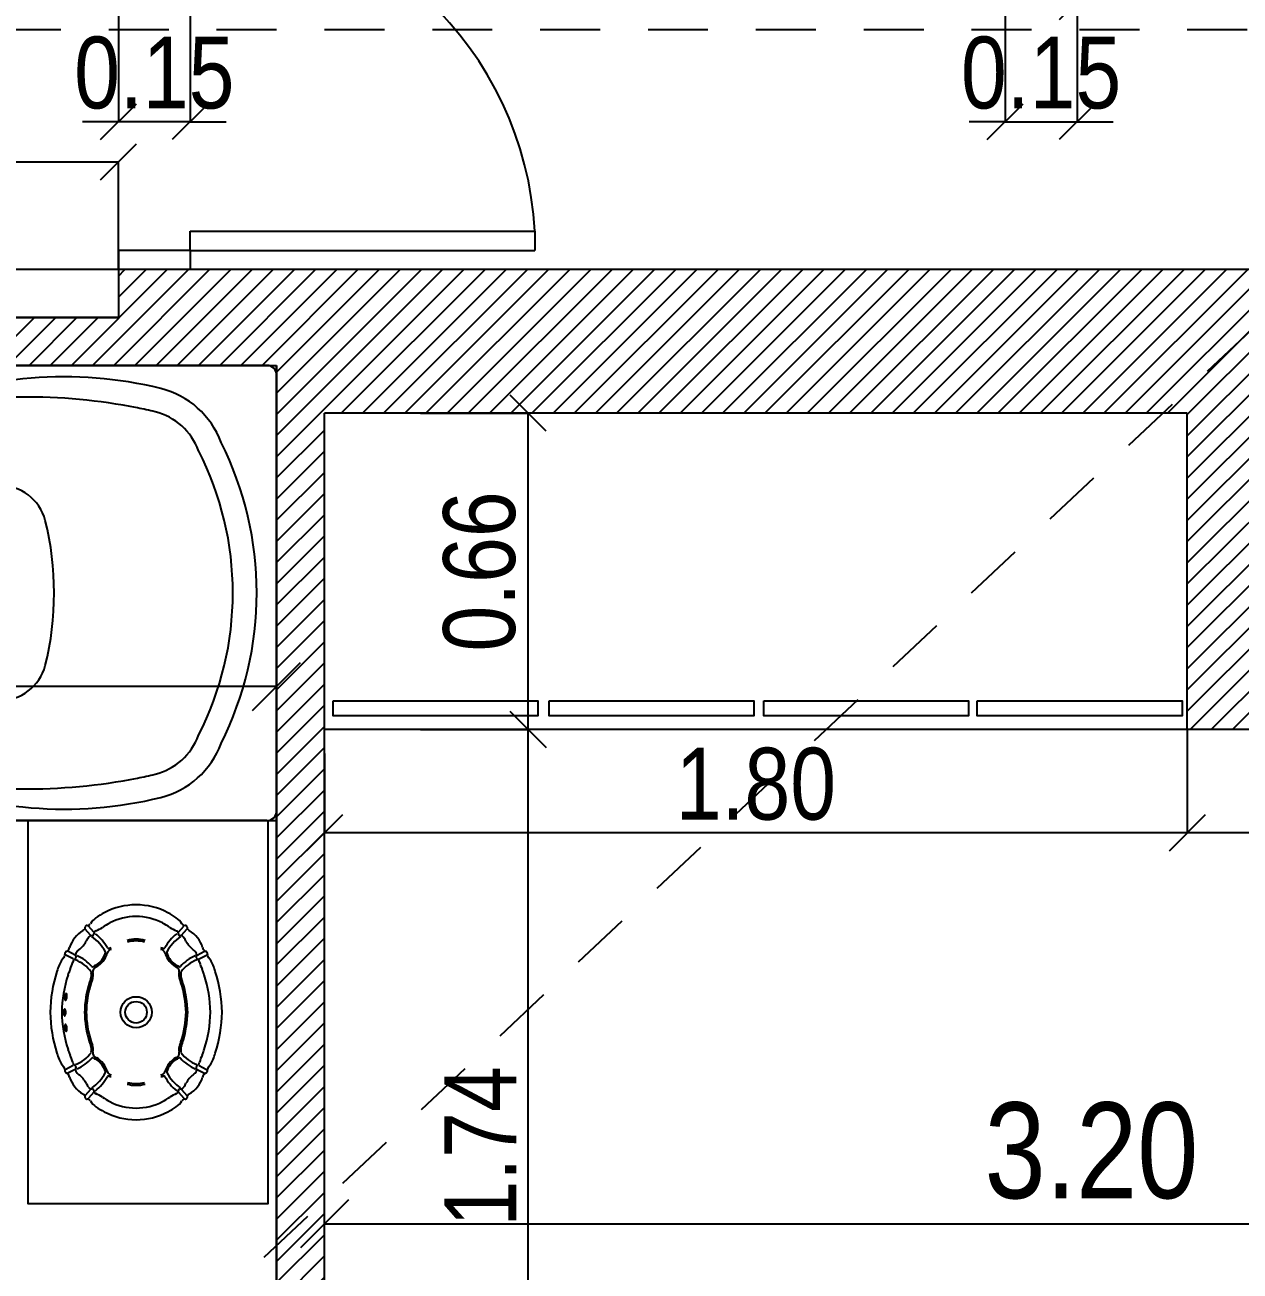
# Model space of a CAD drawing. Extents: x -14.8 to 35.6, y 44.5 to 81.2.
# Drawn here: x -8.211 to -5.676, y 65.921 to 68.522 of the extents above; entities that cross this region are included whole.
import ezdxf

# ---------------------------------------------------------------- set-up
doc = ezdxf.new("R2010")
doc.units = 0
doc.header["$MEASUREMENT"] = 0
doc.header["$PDMODE"] = 3
doc.linetypes.add('DASHED2', pattern=[0.375, 0.25, -0.125])
doc.layers.get('0').update_dxf_attribs({"linetype": 'CONTINUOUS'})
doc.layers.get('DEFPOINTS').update_dxf_attribs({"linetype": 'CONTINUOUS'})
for name, color, linetype in [('ABERTURAS', 71, 'CONTINUOUS'), ('COTAS', 12, 'CONTINUOUS'), ('DEMOLICIÓN', 2, 'CONTINUOUS'), ('LINEAS', 9, 'CONTINUOUS'), ('MUEBLES', 41, 'CONTINUOUS'), ('NUEVO', 1, 'CONTINUOUS'), ('RELLENO', 7, 'CONTINUOUS')]:
    doc.layers.add(name, color=color, linetype=linetype)
doc.styles.add('COTAS PRIMARIAS', font='ARIALN.TTF', dxfattribs={"height": 0.2})
doc.styles.add('COTAS SECUNDARIAS', font='ARIALN.TTF', dxfattribs={"height": 0.15})
doc.dimstyles.new('COTA SECUNDARIAS', dxfattribs={"dimscale": 5, "dimtxt": 1, "dimasz": 0.015, "dimexe": 0, "dimexo": 0, "dimgap": 0.005, "dimtad": 1, "dimzin": 1, "dimdsep": 46, "dimtxsty": 'COTAS SECUNDARIAS', "dimblk": 'OBLIQUE', "dimcen": 0, "dimclrd": 11, "dimclre": 11, "dimclrt": 11, "dimaunit": 1, "dimadec": 1, "dimazin": 0, "dimtfac": 0.4, "dimtix": 1, "dimtmove": 1, "dimatfit": 3, "dimfxl": 1, "dimtolj": 1, "dimtzin": 0, "dimlwd": -1, "dimarcsym": 0})
doc.dimstyles.new('COTAS PRINCIPALES', dxfattribs={"dimscale": 5, "dimtxt": 2.5, "dimasz": 0.02, "dimexe": 0, "dimexo": 0, "dimgap": 0.01, "dimtad": 1, "dimzin": 1, "dimdsep": 46, "dimtxsty": 'COTAS PRIMARIAS', "dimblk": 'OBLIQUE', "dimcen": 0, "dimclrd": 11, "dimclre": 11, "dimclrt": 11, "dimaunit": 1, "dimadec": 1, "dimazin": 0, "dimtfac": 0.4, "dimtix": 1, "dimtmove": 1, "dimatfit": 3, "dimfxl": 1, "dimtolj": 1, "dimtzin": 0, "dimlwd": -1, "dimarcsym": 0})

# ---------------------------------------------------------------- blocks, each defined once
blk = doc.blocks.new('A$C194A0150')
at = {"layer": 'MUEBLES'}
for p, q in [((0.02, 0.95), (1.7, 0.95)), ((0, 0.02), (0, 0.93)), ((1.78, 0), (0.02, 0))]:
    blk.add_line(p, q, dxfattribs=at)
at = {"layer": 'MUEBLES', "color": 11}
for p, q in [((0.9, 0.7), (0.5788, 0.7)), ((0.9, 0.7), (1.2212, 0.7)), ((0.9, 0.25), (0.5788, 0.25)), ((0.9, 0.25), (1.2212, 0.25))]:
    blk.add_line(p, q, dxfattribs=at)
at = {"layer": 'MUEBLES'}
for points in [[(1.78, 0.95), (0.02, 0.95)], [(1.8, 0.93), (1.8, 0.02)]]:
    blk.add_lwpolyline(points, dxfattribs=at)
at = {"layer": 'MUEBLES', "color": 11}
for radius in [0.03, 0.021]:
    blk.add_circle((0.9, 0.225), radius, dxfattribs=at)
at = {"layer": 'MUEBLES'}
for centre, start, end in [((0.02, 0.93), 90, 180), ((1.78, 0.93), 0, 90), ((0.02, 0.02), 180, 270), ((1.78, 0.02), 270, 0)]:
    blk.add_arc(centre, 0.02, start, end, dxfattribs=at)
at = {"layer": 'MUEBLES', "color": 11}
for centre, radius, start, end in [((0.4424, 0.0884), 0.8377, 66.5581, 103.8846), ((1.3576, 0.0884), 0.8377, 76.1154, 113.4419), ((0.2845, 0.7268), 0.18, 103.8846, 159.6784), ((1.5155, 0.7268), 0.18, 20.3216, 76.1154), ((0.4424, 0.0884), 0.7877, 101.1529, 103.8846), ((0.5225, -0.3158), 1.1998, 77.8203, 101.1736), ((1.2775, -0.3158), 1.1998, 78.8264, 102.1797), ((1.3576, 0.0884), 0.7877, 76.1154, 78.8471), ((0.2845, 0.7268), 0.13, 103.8846, 159.6784), ((0.7875, 0.8844), 0.03, 246.5581, 264.9108), ((0.9, 1.5429), 0.6979, 260.5053, 279.4947), ((1.0125, 0.8844), 0.03, 275.0892, 293.4419), ((1.5155, 0.7268), 0.13, 20.3216, 76.1154), ((0.7434, 0.475), 0.702, 153.3976, 206.6024), ((1.0566, 0.475), 0.702, 333.3976, 26.6024), ((0.7444, 0.475), 0.6532, 152.9546, 207.0454), ((1.0556, 0.475), 0.6532, 332.9546, 27.0454), ((0.5788, 0.6), 0.1, 90, 164.6143), ((1.2212, 0.6), 0.1, 15.3857, 90), ((1.0965, 0.475), 0.6325, 166.139, 193.861), ((0.7035, 0.475), 0.6325, 346.139, 13.861), ((0.5788, 0.35), 0.1, 195.3857, 270), ((1.2212, 0.35), 0.1, 270, 344.6143), ((0.2845, 0.2232), 0.18, 200.3216, 256.1154), ((0.2845, 0.2232), 0.13, 200.3216, 256.1154), ((1.5155, 0.2232), 0.13, 283.8846, 339.6784), ((1.5155, 0.2232), 0.18, 283.8846, 339.6784), ((0.9, -0.5929), 0.6979, 80.5053, 99.4947), ((0.4424, 0.8616), 0.8377, 256.1154, 293.4419), ((0.4424, 0.8616), 0.7877, 256.1154, 258.8471), ((0.5225, 1.2658), 1.1998, 258.8264, 282.1797), ((0.7875, 0.0656), 0.03, 95.0892, 113.4419), ((1.0125, 0.0656), 0.03, 66.5581, 84.9108), ((1.3576, 0.8616), 0.8377, 246.5581, 283.8846), ((1.2775, 1.2658), 1.1998, 257.8203, 281.1736), ((1.3576, 0.8616), 0.7877, 281.1529, 283.8846)]:
    blk.add_arc(centre, radius, start, end, dxfattribs=at)
blk = doc.blocks.new('_Oblique')
at = {"color": 0, "linetype": 'ByBlock', "lineweight": -2}
blk.add_line((-0.5, -0.5), (0.5, 0.5), dxfattribs=at)
blk = doc.blocks.new('*D130')
at = {"layer": 'COTAS', "color": 11, "lineweight": -2, "transparency": 16777216}
for p, q in [((-8.0165, 68.8111), (-8.0165, 68.3197)), ((-7.8665, 68.8111), (-7.8665, 68.3197))]:
    blk.add_line(p, q, dxfattribs=at)
at = {"layer": 'COTAS', "color": 11, "transparency": 16777216}
for p, q in [((-8.0165, 68.3197), (-8.0915, 68.3197)), ((-7.8665, 68.3197), (-8.0165, 68.3197)), ((-7.8665, 68.3197), (-7.7915, 68.3197))]:
    blk.add_line(p, q, dxfattribs=at)
at = {"layer": 'DEFPOINTS', "color": 0, "transparency": 16777216}
for p in [(-8.0165, 68.8111), (-7.8665, 68.8111), (-8.0165, 68.3197)]:
    blk.add_point(p, dxfattribs=at)
at = {"layer": 'COTAS', "color": 11, "transparency": 16777216, "xscale": 0.075, "yscale": 0.075, "zscale": 0.075}
blk.add_blockref('_Oblique', (-8.0165, 68.3197), dxfattribs=at)
at = {"layer": 'COTAS', "color": 11, "transparency": 16777216, "xscale": 0.075, "yscale": 0.075, "zscale": 0.075, "rotation": 180}
blk.add_blockref('_Oblique', (-7.8665, 68.3197), dxfattribs=at)
at = {"layer": 'COTAS', "color": 11, "transparency": 16777216, "insert": (-7.9415, 68.4212), "char_height": 0.15, "attachment_point": 5, "style": 'COTAS SECUNDARIAS'}
blk.add_mtext('\\A1;0.15', dxfattribs=at)
blk = doc.blocks.new('*D134')
at = {"layer": 'COTAS', "color": 11, "lineweight": -2, "transparency": 16777216}
for p, q in [((-6.1665, 68.8111), (-6.1665, 68.3197)), ((-6.0165, 68.8111), (-6.0165, 68.3197))]:
    blk.add_line(p, q, dxfattribs=at)
at = {"layer": 'COTAS', "color": 11, "transparency": 16777216}
for p, q in [((-6.1665, 68.3197), (-6.2415, 68.3197)), ((-6.1665, 68.3197), (-6.0165, 68.3197)), ((-6.0165, 68.3197), (-5.9415, 68.3197))]:
    blk.add_line(p, q, dxfattribs=at)
at = {"layer": 'DEFPOINTS', "color": 0, "transparency": 16777216}
for p in [(-6.1665, 68.8111), (-6.0165, 68.8111), (-6.0165, 68.3197)]:
    blk.add_point(p, dxfattribs=at)
at = {"layer": 'COTAS', "color": 11, "transparency": 16777216, "xscale": 0.075, "yscale": 0.075, "zscale": 0.075}
blk.add_blockref('_Oblique', (-6.1665, 68.3197), dxfattribs=at)
at = {"layer": 'COTAS', "color": 11, "transparency": 16777216, "xscale": 0.075, "yscale": 0.075, "zscale": 0.075, "rotation": 180}
blk.add_blockref('_Oblique', (-6.0165, 68.3197), dxfattribs=at)
at = {"layer": 'COTAS', "color": 11, "transparency": 16777216, "insert": (-6.0915, 68.4212), "char_height": 0.15, "attachment_point": 5, "style": 'COTAS SECUNDARIAS'}
blk.add_mtext('\\A1;0.15', dxfattribs=at)
blk = doc.blocks.new('*D135')
at = {"layer": 'COTAS', "color": 11, "lineweight": -2, "transparency": 16777216}
for p, q in [((-6.0165, 68.8111), (-6.0165, 68.5697)), ((-5.4865, 68.0111), (-5.4865, 68.5697))]:
    blk.add_line(p, q, dxfattribs=at)
at = {"layer": 'COTAS', "color": 11, "transparency": 16777216}
blk.add_line((-6.0165, 68.5697), (-5.4865, 68.5697), dxfattribs=at)
at = {"layer": 'DEFPOINTS', "color": 0, "transparency": 16777216}
for p in [(-6.0165, 68.8111), (-5.4865, 68.5697), (-5.4865, 68.0111)]:
    blk.add_point(p, dxfattribs=at)
at = {"layer": 'COTAS', "color": 11, "transparency": 16777216, "xscale": 0.075, "yscale": 0.075, "zscale": 0.075, "rotation": 180}
blk.add_blockref('_Oblique', (-6.0165, 68.5697), dxfattribs=at)
at = {"layer": 'COTAS', "color": 11, "transparency": 16777216, "xscale": 0.075, "yscale": 0.075, "zscale": 0.075}
blk.add_blockref('_Oblique', (-5.4865, 68.5697), dxfattribs=at)
at = {"layer": 'COTAS', "color": 11, "transparency": 16777216, "insert": (-5.7515, 68.6712), "char_height": 0.15, "attachment_point": 5, "style": 'COTAS SECUNDARIAS'}
blk.add_mtext('\\A1;0.53', dxfattribs=at)
blk = doc.blocks.new('*D164')
at = {"layer": 'COTAS', "color": 11, "lineweight": -2, "transparency": 16777216}
for p, q in [((-8.0165, 68.8111), (-8.5139, 68.8111)), ((-8.0165, 68.0111), (-8.5139, 68.0111))]:
    blk.add_line(p, q, dxfattribs=at)
at = {"layer": 'COTAS', "color": 11, "transparency": 16777216}
blk.add_line((-8.5139, 68.8111), (-8.5139, 68.0111), dxfattribs=at)
at = {"layer": 'DEFPOINTS', "color": 0, "transparency": 16777216}
for p in [(-8.0165, 68.8111), (-8.5139, 68.0111), (-8.0165, 68.0111)]:
    blk.add_point(p, dxfattribs=at)
at = {"layer": 'COTAS', "color": 11, "transparency": 16777216, "xscale": 0.075, "yscale": 0.075, "zscale": 0.075}
for p, rotation in [((-8.5139, 68.8111), 90), ((-8.5139, 68.0111), 270)]:
    blk.add_blockref('_Oblique', p, dxfattribs=dict(at, rotation=rotation))
at = {"layer": 'COTAS', "color": 11, "transparency": 16777216, "insert": (-8.6155, 68.4111), "char_height": 0.15, "attachment_point": 5, "rotation": 90, "style": 'COTAS SECUNDARIAS'}
blk.add_mtext('\\A1;0.80', dxfattribs=at)
blk = doc.blocks.new('*D165')
at = {"layer": 'COTAS', "color": 11, "transparency": 16777216}
for p, q in [((-8.5139, 68.0111), (-8.5139, 68.0861)), ((-8.5139, 68.0111), (-8.5139, 67.9111)), ((-8.5139, 67.9111), (-8.5139, 67.8361))]:
    blk.add_line(p, q, dxfattribs=at)
at = {"layer": 'COTAS', "color": 11, "lineweight": -2, "transparency": 16777216}
for p, q in [((-8.0165, 68.0111), (-8.5139, 68.0111)), ((-8.0165, 67.9111), (-8.5139, 67.9111))]:
    blk.add_line(p, q, dxfattribs=at)
at = {"layer": 'DEFPOINTS', "color": 0, "transparency": 16777216}
for p in [(-8.0165, 68.0111), (-8.5139, 67.9111), (-8.0165, 67.9111)]:
    blk.add_point(p, dxfattribs=at)
at = {"layer": 'COTAS', "color": 11, "transparency": 16777216, "xscale": 0.075, "yscale": 0.075, "zscale": 0.075}
for p, rotation in [((-8.5139, 68.0111), 270), ((-8.5139, 67.9111), 90)]:
    blk.add_blockref('_Oblique', p, dxfattribs=dict(at, rotation=rotation))
at = {"layer": 'COTAS', "color": 11, "transparency": 16777216, "insert": (-8.6155, 67.9611), "char_height": 0.15, "attachment_point": 5, "rotation": 90, "style": 'COTAS SECUNDARIAS'}
blk.add_mtext('\\A1;0.10', dxfattribs=at)
blk = doc.blocks.new('*D170')
at = {"layer": 'COTAS', "color": 11, "lineweight": -2, "transparency": 16777216}
for p, q in [((-10.1465, 67.9111), (-10.1465, 68.2359)), ((-8.0165, 68.0111), (-8.0165, 68.2359))]:
    blk.add_line(p, q, dxfattribs=at)
at = {"layer": 'COTAS', "color": 11, "transparency": 16777216}
blk.add_line((-10.1465, 68.2359), (-8.0165, 68.2359), dxfattribs=at)
at = {"layer": 'DEFPOINTS', "color": 0, "transparency": 16777216}
for p in [(-8.0165, 68.2359), (-8.0165, 68.0111), (-10.1465, 67.9111)]:
    blk.add_point(p, dxfattribs=at)
at = {"layer": 'COTAS', "color": 11, "transparency": 16777216, "xscale": 0.075, "yscale": 0.075, "zscale": 0.075, "rotation": 180}
blk.add_blockref('_Oblique', (-10.1465, 68.2359), dxfattribs=at)
at = {"layer": 'COTAS', "color": 11, "transparency": 16777216, "xscale": 0.075, "yscale": 0.075, "zscale": 0.075}
blk.add_blockref('_Oblique', (-8.0165, 68.2359), dxfattribs=at)
at = {"layer": 'COTAS', "color": 11, "transparency": 16777216, "insert": (-9.0815, 68.3375), "char_height": 0.15, "attachment_point": 5, "style": 'COTAS SECUNDARIAS'}
blk.add_mtext('\\A1;2.13', dxfattribs=at)
blk = doc.blocks.new('*D187')
at = {"layer": 'COTAS', "color": 11, "lineweight": -2, "transparency": 16777216}
for p, q in [((-5.7865, 67.0511), (-5.7865, 66.8355)), ((-4.3865, 67.0011), (-4.3865, 66.8355))]:
    blk.add_line(p, q, dxfattribs=at)
at = {"layer": 'COTAS', "color": 11, "transparency": 16777216}
blk.add_line((-4.3865, 66.8355), (-5.7865, 66.8355), dxfattribs=at)
at = {"layer": 'DEFPOINTS', "color": 0, "transparency": 16777216}
for p in [(-5.7865, 67.0511), (-4.3865, 67.0011), (-5.7865, 66.8355)]:
    blk.add_point(p, dxfattribs=at)
at = {"layer": 'COTAS', "color": 11, "transparency": 16777216, "xscale": 0.075, "yscale": 0.075, "zscale": 0.075, "rotation": 180}
blk.add_blockref('_Oblique', (-5.7865, 66.8355), dxfattribs=at)
at = {"layer": 'COTAS', "color": 11, "transparency": 16777216, "xscale": 0.075, "yscale": 0.075, "zscale": 0.075}
blk.add_blockref('_Oblique', (-4.3865, 66.8355), dxfattribs=at)
at = {"layer": 'COTAS', "color": 11, "transparency": 16777216, "insert": (-5.0865, 66.937), "char_height": 0.15, "attachment_point": 5, "style": 'COTAS SECUNDARIAS'}
blk.add_mtext('\\A1;1.40', dxfattribs=at)
blk = doc.blocks.new('*D188')
at = {"layer": 'COTAS', "color": 11, "lineweight": -2, "transparency": 16777216}
for p, q in [((-5.7865, 67.0511), (-5.7865, 66.8355)), ((-7.5865, 67.0011), (-7.5865, 66.8355))]:
    blk.add_line(p, q, dxfattribs=at)
at = {"layer": 'COTAS', "color": 11, "transparency": 16777216}
blk.add_line((-5.7865, 66.8355), (-7.5865, 66.8355), dxfattribs=at)
at = {"layer": 'DEFPOINTS', "color": 0, "transparency": 16777216}
for p in [(-5.7865, 67.0511), (-7.5865, 67.0011), (-7.5865, 66.8355)]:
    blk.add_point(p, dxfattribs=at)
at = {"layer": 'COTAS', "color": 11, "transparency": 16777216, "xscale": 0.075, "yscale": 0.075, "zscale": 0.075, "rotation": 180}
blk.add_blockref('_Oblique', (-7.5865, 66.8355), dxfattribs=at)
at = {"layer": 'COTAS', "color": 11, "transparency": 16777216, "xscale": 0.075, "yscale": 0.075, "zscale": 0.075}
blk.add_blockref('_Oblique', (-5.7865, 66.8355), dxfattribs=at)
at = {"layer": 'COTAS', "color": 11, "transparency": 16777216, "insert": (-6.6865, 66.937), "char_height": 0.15, "attachment_point": 5, "style": 'COTAS SECUNDARIAS'}
blk.add_mtext('\\A1;1.80', dxfattribs=at)
blk = doc.blocks.new('*D191')
at = {"layer": 'COTAS', "color": 11, "lineweight": -2, "transparency": 16777216}
for p, q in [((-7.3865, 67.0511), (-7.1613, 67.0511)), ((-7.5865, 65.3111), (-7.1613, 65.3111))]:
    blk.add_line(p, q, dxfattribs=at)
at = {"layer": 'COTAS', "color": 11, "transparency": 16777216}
blk.add_line((-7.1613, 65.3111), (-7.1613, 67.0511), dxfattribs=at)
at = {"layer": 'DEFPOINTS', "color": 0, "transparency": 16777216}
for p in [(-7.3865, 67.0511), (-7.1613, 67.0511), (-7.5865, 65.3111)]:
    blk.add_point(p, dxfattribs=at)
at = {"layer": 'COTAS', "color": 11, "transparency": 16777216, "xscale": 0.075, "yscale": 0.075, "zscale": 0.075}
for p, rotation in [((-7.1613, 67.0511), 90), ((-7.1613, 65.3111), 270)]:
    blk.add_blockref('_Oblique', p, dxfattribs=dict(at, rotation=rotation))
at = {"layer": 'COTAS', "color": 11, "transparency": 16777216, "insert": (-7.2616, 66.1811), "char_height": 0.15, "attachment_point": 5, "rotation": 90, "style": 'COTAS SECUNDARIAS'}
blk.add_mtext('\\A1;1.74', dxfattribs=at)
blk = doc.blocks.new('*D192')
at = {"layer": 'COTAS', "color": 11, "lineweight": -2, "transparency": 16777216}
for p, q in [((-7.3865, 67.7111), (-7.1613, 67.7111)), ((-7.3865, 67.0511), (-7.1613, 67.0511))]:
    blk.add_line(p, q, dxfattribs=at)
at = {"layer": 'COTAS', "color": 11, "transparency": 16777216}
blk.add_line((-7.1613, 67.0511), (-7.1613, 67.7111), dxfattribs=at)
at = {"layer": 'DEFPOINTS', "color": 0, "transparency": 16777216}
for p in [(-7.3865, 67.7111), (-7.1613, 67.7111), (-7.3865, 67.0511)]:
    blk.add_point(p, dxfattribs=at)
at = {"layer": 'COTAS', "color": 11, "transparency": 16777216, "xscale": 0.075, "yscale": 0.075, "zscale": 0.075}
for p, rotation in [((-7.1613, 67.7111), 90), ((-7.1613, 67.0511), 270)]:
    blk.add_blockref('_Oblique', p, dxfattribs=dict(at, rotation=rotation))
at = {"layer": 'COTAS', "color": 11, "transparency": 16777216, "insert": (-7.2629, 67.3811), "char_height": 0.15, "attachment_point": 5, "rotation": 90, "style": 'COTAS SECUNDARIAS'}
blk.add_mtext('\\A1;0.66', dxfattribs=at)
blk = doc.blocks.new('*D204')
at = {"layer": 'COTAS', "color": 11, "transparency": 16777216}
blk.add_line((-7.5865, 66.0194), (-4.3865, 66.0194), dxfattribs=at)
at = {"layer": 'DEFPOINTS', "color": 0, "transparency": 16777216}
for p in [(-7.5865, 66.0194), (-4.3865, 66.0194), (-4.3865, 66.0194)]:
    blk.add_point(p, dxfattribs=at)
at = {"layer": 'COTAS', "color": 11, "transparency": 16777216, "xscale": 0.1, "yscale": 0.1, "zscale": 0.1, "rotation": 180}
blk.add_blockref('_Oblique', (-7.5865, 66.0194), dxfattribs=at)
at = {"layer": 'COTAS', "color": 11, "transparency": 16777216, "xscale": 0.1, "yscale": 0.1, "zscale": 0.1}
blk.add_blockref('_Oblique', (-4.3865, 66.0194), dxfattribs=at)
at = {"layer": 'COTAS', "color": 11, "transparency": 16777216, "insert": (-5.9865, 66.1715), "char_height": 0.2, "attachment_point": 5, "style": 'COTAS PRIMARIAS'}
blk.add_mtext('\\A1;3.20', dxfattribs=at)
blk = doc.blocks.new('*D212')
at = {"layer": 'COTAS', "color": 11, "lineweight": -2, "transparency": 16777216}
blk.add_line((-9.4865, 67.141), (-9.4865, 67.141), dxfattribs=at)
at = {"layer": 'COTAS', "color": 11, "transparency": 16777216}
blk.add_line((-7.6865, 67.141), (-9.4865, 67.141), dxfattribs=at)
at = {"layer": 'DEFPOINTS', "color": 0, "transparency": 16777216}
for p in [(-9.4865, 67.141), (-9.4865, 67.141), (-7.6865, 67.141)]:
    blk.add_point(p, dxfattribs=at)
at = {"layer": 'COTAS', "color": 11, "transparency": 16777216, "xscale": 0.1, "yscale": 0.1, "zscale": 0.1, "rotation": 180}
blk.add_blockref('_Oblique', (-9.4865, 67.141), dxfattribs=at)
at = {"layer": 'COTAS', "color": 11, "transparency": 16777216, "xscale": 0.1, "yscale": 0.1, "zscale": 0.1}
blk.add_blockref('_Oblique', (-7.6865, 67.141), dxfattribs=at)
at = {"layer": 'COTAS', "color": 11, "transparency": 16777216, "insert": (-8.5865, 67.2931), "char_height": 0.2, "attachment_point": 5, "style": 'COTAS PRIMARIAS'}
blk.add_mtext('\\A1;1.80', dxfattribs=at)
blk = doc.blocks.new('*D215')
at = {"layer": 'COTAS', "color": 11, "lineweight": -2, "transparency": 16777216}
for p, q in [((-6.0165, 68.8111), (-5.2494, 68.8111)), ((-5.4865, 68.0111), (-5.2494, 68.0111))]:
    blk.add_line(p, q, dxfattribs=at)
at = {"layer": 'COTAS', "color": 11, "transparency": 16777216}
blk.add_line((-5.2494, 68.8111), (-5.2494, 68.0111), dxfattribs=at)
at = {"layer": 'DEFPOINTS', "color": 0, "transparency": 16777216}
for p in [(-6.0165, 68.8111), (-5.4865, 68.0111), (-5.2494, 68.0111)]:
    blk.add_point(p, dxfattribs=at)
at = {"layer": 'COTAS', "color": 11, "transparency": 16777216, "xscale": 0.075, "yscale": 0.075, "zscale": 0.075}
for p, rotation in [((-5.2494, 68.8111), 90), ((-5.2494, 68.0111), 270)]:
    blk.add_blockref('_Oblique', p, dxfattribs=dict(at, rotation=rotation))
at = {"layer": 'COTAS', "color": 11, "transparency": 16777216, "insert": (-5.351, 68.4111), "char_height": 0.15, "attachment_point": 5, "rotation": 90, "style": 'COTAS SECUNDARIAS'}
blk.add_mtext('\\A1;0.80', dxfattribs=at)

msp = doc.modelspace()

# ---------------------------------------------------------------- hatches: boundary and pattern name
at = {"layer": 'RELLENO'}
h = msp.add_hatch(dxfattribs=at)
h.set_pattern_fill('ANSI31', color=256, scale=0.25, style=0)
h.paths.add_polyline_path([(-5.5186, 68.0111), (-7.6865, 68.0111), (-8.0165, 68.0111), (-8.0165, 67.9111), (-9.5365, 67.9111), (-10.1465, 67.9111), (-10.1465, 67.8111), (-9.5865, 67.8111), (-9.5865, 66.7611), (-9.3865, 66.7611), (-9.3865, 65.3111), (-8.4365, 65.3111), (-8.4365, 65.3411), (-9.2065, 65.3411), (-9.2065, 65.3811), (-8.4365, 65.3811), (-8.4365, 65.4111), (-9.2365, 65.4111), (-9.2365, 66.8611), (-9.4665, 66.8611, -0.414214), (-9.4865, 66.8811), (-9.4865, 67.7911, -0.414214), (-9.4665, 67.8111), (-7.7865, 67.8111), (-7.7065, 67.8111, -0.414214), (-7.6865, 67.7911), (-7.6865, 65.9741), (-7.5865, 66.0681), (-7.5865, 67.7111), (-5.8379, 67.7111)], flags=17)
h.paths.add_polyline_path([(-1.7527, 67.3511), (-4.3865, 67.3511), (-5.4865, 67.3511), (-5.4865, 68.0111), (-5.5186, 68.0111), (-5.8379, 67.7111), (-5.7865, 67.7111), (-5.7865, 67.0511), (-4.3865, 67.0511), (-4.3865, 66.2961), (-4.2365, 66.2961), (-4.2365, 67.0511), (-4.0865, 67.0511), (-2.0725, 67.0511)])
h.paths.add_polyline_path([(-5.4765, 63.9411), (-5.0459, 63.9411), (-5.1525, 64.0411), (-5.7765, 64.0411), (-7.5865, 64.0411), (-7.5865, 64.1011), (-7.6865, 64.1011), (-7.6865, 63.9411), (-7.6865, 63.4411), (-8.4765, 63.4411), (-8.4765, 63.3411), (-7.5865, 63.3411), (-7.5865, 63.9411), (-5.7765, 63.9411), (-5.7765, 62.6661), (-5.6265, 62.6661), (-5.6265, 63.4211), (-5.4765, 63.4211)])
h.paths.add_polyline_path([(-7.5865, 64.5111), (-7.6865, 64.5111), (-7.6865, 64.1011), (-7.5865, 64.1011)])
h.paths.add_polyline_path([(-4.0865, 64.0411), (-4.2365, 64.0411), (-4.2365, 64.7961), (-4.3865, 64.7961), (-4.3865, 64.7211), (-4.3865, 64.0411), (-5.1525, 64.0411), (-5.0459, 63.9411), (-4.0865, 63.9411)])
h.paths.add_polyline_path([(-7.5865, 66.0681), (-7.6865, 65.9741), (-7.6865, 65.4111), (-7.7365, 65.4111), (-7.7365, 65.3111), (-7.6865, 65.3111), (-7.5865, 65.3111)])
h.paths.add_polyline_path([(-8.4365, 65.4111), (-9.2365, 65.4111), (-9.2365, 66.8611), (-9.4665, 66.8611, -0.414214), (-9.4865, 66.8811), (-9.4865, 67.7911, -0.414214), (-9.4665, 67.8111), (-7.7065, 67.8111, -0.414214), (-7.6865, 67.7911), (-7.6865, 65.9741), (-7.5865, 66.0681), (-7.5865, 67.7111), (-5.8379, 67.7111), (-5.5186, 68.0111), (-7.6865, 68.0111), (-8.0165, 68.0111), (-8.0165, 67.9111), (-9.5365, 67.9111), (-10.1465, 67.9111), (-10.1465, 67.8111), (-9.5865, 67.8111), (-9.5865, 66.7611), (-9.3865, 66.7611), (-9.3865, 65.3111), (-8.4365, 65.3111), (-8.4365, 65.3411), (-8.804, 65.3411), (-9.2065, 65.3411), (-9.2065, 65.3811), (-8.4365, 65.3811)])
h.paths.add_polyline_path([(-9.2765, 63.4411), (-9.2765, 63.6111), (-9.3765, 63.6111), (-9.3765, 63.4411), (-9.3765, 61.4911), (-9.5765, 61.4911), (-9.5765, 60.1911), (-8.3265, 60.1911), (-8.3265, 60.4911), (-9.2765, 60.4911), (-9.2765, 61.4911)])
h.paths.add_polyline_path([(-5.8297, 60.4911), (-6.7265, 60.4911), (-6.7265, 60.1911), (-5.5097, 60.1911)])
h.paths.add_polyline_path([(-5.6265, 61.1661), (-5.7765, 61.1661), (-5.7765, 60.4911), (-5.8297, 60.4911), (-5.5097, 60.1911), (-5.4765, 60.1911), (-5.4765, 60.4111), (-5.6265, 60.4111)])
h.paths.add_polyline_path([(-9.2765, 64.4801), (-9.2765, 64.5111), (-10.9665, 64.5111), (-10.9665, 64.4111), (-9.3499, 64.4111)])
h.paths.add_polyline_path([(-9.2765, 64.4801), (-9.3499, 64.4111), (-9.2765, 64.4111)])
h.paths.add_polyline_path([(-0.3665, 67.0511), (-0.3665, 67.5011), (-0.5165, 67.5011), (-0.5165, 67.0511)])
h.paths.add_polyline_path([(-0.5165, 67.8019), (-0.6665, 67.8019), (-0.6665, 67.3511), (-1.7527, 67.3511), (-2.0725, 67.0511), (-0.5165, 67.0511)])
h = msp.add_hatch(dxfattribs=at)
h.set_pattern_fill('ANSI31', color=256, scale=0.25, style=0)
h.paths.add_polyline_path([(-5.5186, 68.0111), (-7.6865, 68.0111), (-8.0165, 68.0111), (-8.0165, 67.9111), (-9.5365, 67.9111), (-10.1465, 67.9111), (-10.1465, 67.8111), (-9.5865, 67.8111), (-9.5865, 66.7611), (-9.3865, 66.7611), (-9.3865, 65.3111), (-8.4365, 65.3111), (-8.4365, 65.3411), (-9.2065, 65.3411), (-9.2065, 65.3811), (-8.4365, 65.3811), (-8.4365, 65.4111), (-9.2365, 65.4111), (-9.2365, 66.8611), (-9.4665, 66.8611, -0.414214), (-9.4865, 66.8811), (-9.4865, 67.7911, -0.414214), (-9.4665, 67.8111), (-7.7865, 67.8111), (-7.7065, 67.8111, -0.414214), (-7.6865, 67.7911), (-7.6865, 65.9741), (-7.5865, 66.0681), (-7.5865, 67.7111), (-5.8379, 67.7111)])

# ---------------------------------------------------------------- linework, layer by layer
at = {"linetype": 'DASHED2', "ltscale": 0.5}
msp.add_line((-4.9865, 68.5111), (-14.6392, 68.5111), dxfattribs=at)
for p, q in [((-7.6865, 68.0111), (-8.0165, 68.0111)), ((-8.0165, 68.0111), (-8.0165, 67.9111)), ((-5.4865, 68.0111), (-7.6865, 68.0111)), ((-7.6865, 65.4111), (-7.6865, 67.8111)), ((-5.7865, 67.7111), (-7.5865, 67.7111)), ((-7.5865, 65.3111), (-7.5865, 67.7111)), ((-5.7865, 67.0511), (-5.7865, 67.7111)), ((-5.7865, 67.0511), (-7.5865, 67.0511)), ((-4.3865, 67.0511), (-5.7865, 67.0511))]:
    msp.add_line(p, q)
for points in [[(-7.5687, 67.1111), (-7.1415, 67.1111), (-7.1415, 67.0798), (-7.5687, 67.0798)], [(-7.118, 67.1111), (-6.6909, 67.1111), (-6.6909, 67.0798), (-7.118, 67.0798)], [(-6.67, 67.1111), (-6.2429, 67.1111), (-6.2429, 67.0798), (-6.67, 67.0798)], [(-6.2246, 67.1111), (-5.7975, 67.1111), (-5.7975, 67.0798), (-6.2246, 67.0798)]]:
    msp.add_lwpolyline(points, close=True)
at = {"layer": 'ABERTURAS'}
for p, q in [((-7.8665, 68.0911), (-7.1476, 68.0911)), ((-7.8665, 68.0511), (-7.8665, 68.0911)), ((-7.1476, 68.0911), (-7.1476, 68.0511)), ((-7.8665, 68.0511), (-8.0165, 68.0511)), ((-8.0165, 68.0511), (-8.0165, 68.0111)), ((-7.8665, 68.0511), (-7.8665, 68.0111)), ((-7.8665, 68.0511), (-7.1476, 68.0511))]:
    msp.add_line(p, q, dxfattribs=at)
at = {"layer": 'ABERTURAS', "color": 11}
msp.add_arc((-7.8665, 68.0511), 0.72, 3.1847, 90, dxfattribs=at)
at = {"layer": 'DEMOLICIÓN', "color": 7}
for points in [[(-9.5365, 67.9111), (-8.0165, 67.9111)], [(-9.4865, 67.8111), (-7.6865, 67.8111)], [(-7.6865, 67.8111), (-7.6865, 65.4111)]]:
    msp.add_lwpolyline(points, dxfattribs=at)
at = {"layer": 'LINEAS'}
msp.add_lwpolyline([(-9.2365, 66.8611), (-7.6865, 66.8611)], dxfattribs=at)
at = {"layer": 'MUEBLES', "color": 11}
for p, q in [((-8.0743, 66.6222), (-8.0855, 66.6347)), ((-8.0676, 66.6281), (-8.0788, 66.6406)), ((-7.8913, 66.6281), (-7.8801, 66.6406)), ((-7.8846, 66.6222), (-7.8734, 66.6347)), ((-8.1107, 66.5723), (-8.126, 66.5805)), ((-8.1065, 66.5802), (-8.1218, 66.5884)), ((-7.8524, 66.5802), (-7.8371, 66.5884)), ((-7.8482, 66.5723), (-7.8329, 66.5805)), ((-8.1107, 66.3498), (-8.126, 66.3416)), ((-7.8482, 66.3498), (-7.8329, 66.3416)), ((-8.1065, 66.3419), (-8.1218, 66.3337)), ((-7.8524, 66.3419), (-7.8371, 66.3337)), ((-8.0743, 66.3), (-8.0855, 66.2874)), ((-8.0676, 66.294), (-8.0788, 66.2815)), ((-7.8913, 66.294), (-7.8801, 66.2815)), ((-7.8846, 66.3), (-7.8734, 66.2874))]:
    msp.add_line(p, q, dxfattribs=at)
at = {"layer": 'MUEBLES'}
msp.add_lwpolyline([(-7.7047, 66.8611), (-7.7047, 66.0611), (-8.2047, 66.0611), (-8.2047, 66.8611)], close=True, dxfattribs=at)
at = {"layer": 'MUEBLES', "color": 11}
for radius in [0.0325, 0.0225]:
    msp.add_circle((-7.9795, 66.4611), radius, dxfattribs=at)
at = {"layer": 'MUEBLES'}
for centre, radius, start, end in [((-7.9795, 66.543), 0.1422, 90, 117.8166), ((-7.9795, 66.543), 0.1422, 62.1834, 90), ((-8.0337, 66.6185), 0.0495, 126.6116, 146.4859), ((-7.9575, 66.5013), 0.1893, 117.8166, 123.9873), ((-7.9795, 66.543), 0.118, 90, 117.8166), ((-7.9795, 66.543), 0.118, 62.1834, 90), ((-8.0014, 66.5013), 0.1893, 56.0127, 62.1834), ((-7.9252, 66.6185), 0.0495, 33.5141, 53.3884), ((-8.0601, 66.5789), 0.0606, 119.9979, 163.2385), ((-8.0951, 66.6397), 0.00951, 299.5258, 355.5347), ((-8.081, 66.6389), 0.00465, 162.8297, 179.9179), ((-8.0827, 66.6395), 0.00287, 131.5953, 162.8297), ((-8.0827, 66.6395), 0.00287, 100.3609, 131.5953), ((-8.0823, 66.6377), 0.00465, 81.2331, 100.3609), ((-8.0813, 66.6498), 0.00755, 267.213, 307.1864), ((-8.0884, 66.6552), 0.0163, 315.6187, 324.8972), ((-8.0555, 66.6168), 0.0163, 119.7029, 128.9814), ((-8.0921, 66.7027), 0.0772, 291.7625, 303.3385), ((-7.9575, 66.5013), 0.1651, 117.8166, 123.9873), ((-8.0014, 66.5013), 0.1651, 56.0127, 62.1834), ((-7.8668, 66.7027), 0.0772, 236.6615, 248.2375), ((-7.9034, 66.6168), 0.0163, 51.0186, 60.2971), ((-7.8705, 66.6552), 0.0163, 215.1028, 224.3813), ((-7.8776, 66.6498), 0.00755, 232.8136, 272.787), ((-7.8766, 66.6377), 0.00465, 79.6391, 98.7669), ((-7.8762, 66.6395), 0.00287, 48.4047, 79.6391), ((-7.8762, 66.6395), 0.00287, 17.1703, 48.4047), ((-7.8779, 66.6389), 0.00465, 0.0821, 17.1703), ((-7.8638, 66.6397), 0.00951, 184.4653, 240.4742), ((-7.8988, 66.5789), 0.0606, 16.7615, 60.0021), ((-8.1362, 66.639), 0.0606, 308.1598, 330.6273), ((-8.0248, 66.5834), 0.0641, 148.3933, 156.2105), ((-8.0716, 66.6116), 0.00951, 89.0654, 145.0744), ((-8.071, 66.6257), 0.00465, 264.6822, 281.7705), ((-8.0706, 66.624), 0.00287, 281.7705, 313.0049), ((-8.0706, 66.624), 0.00287, 313.0049, 344.2393), ((-8.0723, 66.6245), 0.00465, 344.2393, 3.3671), ((-8.0602, 66.6244), 0.00755, 137.4138, 177.3872), ((-7.8987, 66.6244), 0.00755, 2.6128, 42.5862), ((-7.8866, 66.6245), 0.00465, 176.6329, 195.7607), ((-7.8883, 66.624), 0.00287, 195.7607, 226.9951), ((-7.8883, 66.624), 0.00287, 226.9951, 258.2295), ((-7.8879, 66.6257), 0.00465, 258.2295, 275.3178), ((-7.8873, 66.6116), 0.00951, 34.9256, 90.9346), ((-7.9341, 66.5834), 0.0641, 23.7895, 31.6067), ((-7.8227, 66.639), 0.0606, 209.3727, 231.8402), ((-8.141, 66.5838), 0.0133, 321.8807, 4.1731), ((-8.1249, 66.5851), 0.00287, 150.6332, 181.8676), ((-8.1231, 66.5851), 0.00465, 181.8676, 184.4359), ((-8.1249, 66.5851), 0.00287, 119.3988, 150.6332), ((-8.124, 66.5835), 0.00465, 108.2077, 119.3988), ((-8.128, 66.5972), 0.00961, 285.3366, 299.6937), ((-8.1311, 66.5997), 0.0134, 305.9504, 345.8016), ((-8.0924, 66.5798), 0.0134, 162.0434, 182.213), ((-8.0962, 66.5807), 0.00961, 188.4697, 202.8268), ((-8.0878, 66.5758), 0.0191, 125.0939, 154.8399), ((-7.8711, 66.5758), 0.0191, 25.1601, 54.9061), ((-7.8665, 66.5798), 0.0134, 357.787, 17.9566), ((-7.8627, 66.5807), 0.00961, 337.1732, 351.5303), ((-7.8278, 66.5997), 0.0134, 194.1984, 234.0496), ((-7.8309, 66.5972), 0.00961, 240.3063, 254.6634), ((-7.8349, 66.5835), 0.00465, 60.6012, 71.7923), ((-7.834, 66.5851), 0.00287, 29.3668, 60.6012), ((-7.834, 66.5851), 0.00287, 358.1324, 29.3668), ((-7.8358, 66.5851), 0.00465, 355.5641, 358.1324), ((-7.8179, 66.5838), 0.0133, 175.8269, 218.1193), ((-7.923, 66.4742), 0.2331, 158.5752, 161.986), ((-8.0642, 66.5261), 0.0827, 143.2617, 156.286), ((-8.0642, 66.5261), 0.0827, 142.8802, 142.9153), ((-8.1915, 66.5869), 0.0827, 333.9264, 344.9017), ((-8.0988, 66.5622), 0.0133, 123.9903, 166.2827), ((-8.1915, 66.5869), 0.0827, 345.2481, 345.2832), ((-8.1088, 66.577), 0.00465, 303.7275, 306.2958), ((-8.1077, 66.5756), 0.00287, 306.2958, 337.5302), ((-8.1095, 66.5753), 0.00465, 8.7646, 19.9557), ((-8.1077, 66.5756), 0.00287, 337.5302, 8.7646), ((-7.8512, 66.5756), 0.00287, 171.2354, 202.4698), ((-7.8494, 66.5753), 0.00465, 160.0443, 171.2354), ((-7.8512, 66.5756), 0.00287, 202.4698, 233.7042), ((-7.8501, 66.577), 0.00465, 233.7042, 236.2725), ((-7.8601, 66.5622), 0.0133, 13.7173, 56.0097), ((-7.7674, 66.5869), 0.0827, 194.7168, 194.7519), ((-7.7674, 66.5869), 0.0827, 195.0983, 206.0736), ((-7.8947, 66.5261), 0.0827, 37.0847, 37.1198), ((-7.8947, 66.5261), 0.0827, 23.714, 36.7383), ((-8.0359, 66.4742), 0.2331, 18.014, 21.4248), ((-7.8686, 66.4566), 0.2902, 161.986, 179.1148), ((-7.8686, 66.4566), 0.266, 161.986, 179.1148), ((-7.923, 66.4742), 0.2089, 159.3704, 161.986), ((-8.0945, 66.5379), 0.0259, 150.9507, 157.4771), ((-7.8644, 66.5379), 0.0259, 22.5229, 29.0493), ((-8.0359, 66.4742), 0.2089, 18.014, 20.6296), ((-8.0903, 66.4566), 0.266, 0.8852, 18.014), ((-8.0903, 66.4566), 0.2902, 0.8852, 18.014), ((-7.8686, 66.4655), 0.2902, 180.8852, 198.014), ((-7.8686, 66.4655), 0.266, 180.8852, 198.014), ((-8.0903, 66.4655), 0.266, 341.986, 359.1148), ((-8.0903, 66.4655), 0.2902, 341.986, 359.1148), ((-7.923, 66.4479), 0.2331, 198.014, 201.4248), ((-7.923, 66.4479), 0.2089, 198.014, 200.6296), ((-8.0945, 66.3842), 0.0259, 202.5229, 209.0493), ((-8.1915, 66.3353), 0.0827, 15.0983, 26.0736), ((-7.7674, 66.3353), 0.0827, 153.9264, 164.9017), ((-7.8644, 66.3842), 0.0259, 330.9507, 337.4771), ((-8.0359, 66.4479), 0.2089, 339.3704, 341.986), ((-8.0359, 66.4479), 0.2331, 338.5752, 341.986), ((-8.0642, 66.396), 0.0827, 203.714, 216.7383), ((-8.141, 66.3383), 0.0133, 355.8269, 38.1193), ((-8.0642, 66.396), 0.0827, 217.0847, 217.1198), ((-8.0988, 66.3599), 0.0133, 193.7173, 236.0097), ((-8.1915, 66.3353), 0.0827, 14.7168, 14.7519), ((-8.1088, 66.3451), 0.00465, 53.7042, 56.2725), ((-8.1077, 66.3465), 0.00287, 22.4698, 53.7042), ((-8.0962, 66.3415), 0.00961, 157.1732, 171.5303), ((-8.1077, 66.3465), 0.00287, 351.2354, 22.4698), ((-8.1095, 66.3468), 0.00465, 340.0443, 351.2354), ((-7.8512, 66.3465), 0.00287, 157.5302, 188.7646), ((-7.8494, 66.3468), 0.00465, 188.7646, 199.9557), ((-7.8512, 66.3465), 0.00287, 126.2958, 157.5302), ((-7.8627, 66.3415), 0.00961, 8.4697, 22.8268), ((-7.8501, 66.3451), 0.00465, 123.7275, 126.2958), ((-7.8601, 66.3599), 0.0133, 303.9903, 346.2827), ((-7.8179, 66.3383), 0.0133, 141.8807, 184.1731), ((-7.8947, 66.396), 0.0827, 323.2617, 336.286), ((-8.1231, 66.337), 0.00465, 175.5641, 178.1324), ((-8.1249, 66.3371), 0.00287, 178.1324, 209.3668), ((-8.1249, 66.3371), 0.00287, 209.3668, 240.6012), ((-8.124, 66.3386), 0.00465, 240.6012, 251.7923), ((-8.128, 66.3249), 0.00961, 60.3063, 74.6634), ((-8.1311, 66.3224), 0.0134, 14.1984, 54.0496), ((-8.0601, 66.3432), 0.0606, 196.7615, 240.0021), ((-8.0924, 66.3424), 0.0134, 177.787, 197.9566), ((-8.0878, 66.3464), 0.0191, 205.1601, 234.9061), ((-8.1362, 66.2831), 0.0606, 29.3727, 51.8402), ((-7.8227, 66.2831), 0.0606, 128.1598, 150.6273), ((-7.8988, 66.3432), 0.0606, 299.9979, 343.2385), ((-7.8711, 66.3464), 0.0191, 305.0939, 334.8399), ((-7.8665, 66.3424), 0.0134, 342.0434, 2.213), ((-7.8278, 66.3224), 0.0134, 125.9504, 165.8016), ((-7.8309, 66.3249), 0.00961, 105.3366, 119.6937), ((-7.8349, 66.3386), 0.00465, 288.2077, 299.3988), ((-7.834, 66.3371), 0.00287, 299.3988, 330.6332), ((-7.834, 66.3371), 0.00287, 330.6332, 1.8676), ((-7.8358, 66.337), 0.00465, 1.8676, 4.4359), ((-8.0248, 66.3387), 0.0641, 203.7895, 211.6067), ((-8.0716, 66.3105), 0.00951, 214.9256, 270.9346), ((-8.071, 66.2964), 0.00465, 78.2295, 95.3178), ((-8.0706, 66.2981), 0.00287, 46.9951, 78.2295), ((-8.0706, 66.2981), 0.00287, 15.7607, 46.9951), ((-8.0723, 66.2977), 0.00465, 356.6329, 15.7607), ((-8.0602, 66.2977), 0.00755, 182.6128, 222.5862), ((-8.0555, 66.3053), 0.0163, 231.0186, 240.2971), ((-7.9034, 66.3053), 0.0163, 299.7029, 308.9814), ((-7.8987, 66.2977), 0.00755, 317.4138, 357.3872), ((-7.8866, 66.2977), 0.00465, 164.2393, 183.3671), ((-7.8883, 66.2981), 0.00287, 133.0049, 164.2393), ((-7.8883, 66.2981), 0.00287, 101.7705, 133.0049), ((-7.8879, 66.2964), 0.00465, 84.6822, 101.7705), ((-7.8873, 66.3105), 0.00951, 269.0654, 325.0744), ((-7.9341, 66.3387), 0.0641, 328.3933, 336.2105), ((-8.0951, 66.2824), 0.00951, 4.4653, 60.4742), ((-8.081, 66.2832), 0.00465, 180.0821, 197.1703), ((-8.0827, 66.2827), 0.00287, 197.1703, 228.4047), ((-8.0827, 66.2827), 0.00287, 228.4047, 259.6391), ((-8.0823, 66.2844), 0.00465, 259.6391, 278.7669), ((-8.0813, 66.2723), 0.00755, 52.8136, 92.787), ((-8.0884, 66.2669), 0.0163, 35.1028, 44.3813), ((-8.0337, 66.3036), 0.0495, 213.5141, 233.3884), ((-8.0921, 66.2195), 0.0772, 56.6615, 68.2375), ((-7.9575, 66.4208), 0.1651, 236.0127, 242.1834), ((-7.9795, 66.3791), 0.118, 242.1834, 270), ((-7.9795, 66.3791), 0.118, 270, 297.8166), ((-8.0014, 66.4208), 0.1651, 297.8166, 303.9873), ((-7.8668, 66.2195), 0.0772, 111.7625, 123.3385), ((-7.9252, 66.3036), 0.0495, 306.6116, 326.4859), ((-7.8705, 66.2669), 0.0163, 135.6187, 144.8972), ((-7.8776, 66.2723), 0.00755, 87.213, 127.1864), ((-7.8766, 66.2844), 0.00465, 261.2331, 280.3609), ((-7.8762, 66.2827), 0.00287, 280.3609, 311.5953), ((-7.8762, 66.2827), 0.00287, 311.5953, 342.8297), ((-7.8779, 66.2832), 0.00465, 342.8297, 359.9179), ((-7.8638, 66.2824), 0.00951, 119.5258, 175.5347), ((-7.9575, 66.4208), 0.1893, 236.0127, 242.1834), ((-7.9795, 66.3791), 0.1422, 242.1834, 270), ((-7.9795, 66.3791), 0.1422, 270, 297.8166), ((-8.0014, 66.4208), 0.1893, 297.8166, 303.9873)]:
    msp.add_arc(centre, radius, start, end, dxfattribs=at)
at = {"layer": 'MUEBLES', "color": 11}
for centre, radius, start, end in [((-8.1248, 66.5439), 0.0919, 27.9915, 54.9813), ((-8.1301, 66.5446), 0.104, 29.2205, 50.6491), ((-7.9795, 66.543), 0.0705, 90, 105.2894), ((-7.9795, 66.543), 0.0669, 90, 105.2894), ((-7.9795, 66.543), 0.0705, 74.7106, 90), ((-7.9795, 66.543), 0.0669, 74.7106, 90), ((-7.8288, 66.5446), 0.104, 129.3509, 150.7795), ((-7.8341, 66.5439), 0.0919, 125.0187, 152.0085), ((-8.1395, 66.4963), 0.0907, 41.7929, 65.8698), ((-8.0883, 66.5989), 0.047, 301.8094, 342.6811), ((-8.0883, 66.5989), 0.0506, 301.8094, 342.9918), ((-8.046, 66.5857), 0.00269, 342.6811, 27.9915), ((-8.0301, 66.5818), 0.0101, 96.0937, 165.906), ((-8.0415, 66.5846), 0.00162, 341.2162, 347.6816), ((-8.037, 66.5967), 0.00269, 209.2205, 294.7414), ((-8.0301, 66.5818), 0.0137, 95.1649, 114.7414), ((-7.9288, 66.5818), 0.0101, 14.094, 83.9063), ((-7.9288, 66.5818), 0.0137, 65.2586, 84.8351), ((-7.9219, 66.5967), 0.00269, 245.2586, 330.7795), ((-7.9174, 66.5846), 0.00162, 192.3184, 198.7838), ((-7.8706, 66.5989), 0.0506, 197.0082, 238.1906), ((-7.9129, 66.5857), 0.00269, 152.0085, 197.3189), ((-7.8706, 66.5989), 0.047, 197.3189, 238.1906), ((-7.8194, 66.4963), 0.0907, 114.1302, 138.2071), ((-8.1304, 66.5039), 0.0706, 35.9729, 69.8815), ((-8.0699, 66.5586), 0.00269, 221.7929, 309.1274), ((-8.0596, 66.5459), 0.0101, 106.8714, 191.6173), ((-8.0596, 66.5459), 0.0137, 106.8714, 129.1274), ((-8.0599, 66.551), 0.00523, 109.2268, 119.454), ((-7.899, 66.551), 0.00523, 60.546, 70.7732), ((-7.8993, 66.5459), 0.0101, 348.3827, 73.1286), ((-7.8993, 66.5459), 0.0137, 50.8726, 73.1286), ((-7.889, 66.5586), 0.00269, 230.8726, 318.2071), ((-7.8285, 66.5039), 0.0706, 110.1185, 144.0271), ((-7.923, 66.4742), 0.1614, 159.3704, 161.986), ((-8.09, 66.5386), 0.0176, 334.9708, 14.9679), ((-8.0596, 66.5459), 0.0137, 182.0668, 191.6173), ((-7.923, 66.4742), 0.1578, 159.4178, 161.986), ((-8.09, 66.5386), 0.0212, 335.3627, 14.9679), ((-7.8689, 66.5386), 0.0212, 165.0321, 204.6373), ((-8.0359, 66.4742), 0.1578, 18.014, 20.5822), ((-7.8689, 66.5386), 0.0176, 165.0321, 205.0292), ((-7.8993, 66.5459), 0.0137, 348.3827, 357.9332), ((-8.0359, 66.4742), 0.1614, 18.014, 20.6296), ((-8.1219, 66.4961), 0.0057, 137.0722, 156.825), ((-8.1373, 66.4949), 0.012, 351.6549, 23.9517), ((-8.1255, 66.4994), 0.000849, 84.2874, 137.0722), ((-8.1255, 66.4994), 0.000849, 31.5025, 84.2874), ((-8.1296, 66.4969), 0.0057, 11.7498, 31.5025), ((-7.8686, 66.4566), 0.2185, 161.986, 179.1148), ((-7.8686, 66.4566), 0.215, 161.986, 179.1148), ((-8.0903, 66.4566), 0.215, 0.8852, 18.014), ((-8.0903, 66.4566), 0.2185, 0.8852, 18.014), ((-8.106, 66.4912), 0.0225, 174.2874, 181.7113), ((-8.1161, 66.4909), 0.0123, 181.7113, 191.7498), ((-8.106, 66.4912), 0.0225, 166.8634, 174.2874), ((-8.1226, 66.4896), 0.0057, 191.7498, 211.5025), ((-8.1159, 66.4935), 0.0123, 156.825, 166.8634), ((-8.1374, 66.4938), 0.012, 324.6234, 356.9201), ((-8.1267, 66.4871), 0.000849, 211.5025, 264.2874), ((-8.1267, 66.4871), 0.000849, 264.2874, 317.0722), ((-8.1303, 66.4904), 0.0057, 317.0722, 336.825), ((-8.1363, 66.493), 0.0123, 336.825, 346.8634), ((-8.1462, 66.4953), 0.0225, 346.8634, 354.2874), ((-8.1361, 66.4956), 0.0123, 1.7113, 11.7498), ((-8.1462, 66.4953), 0.0225, 354.2874, 1.7113), ((-8.1082, 66.4609), 0.0225, 172.5759, 179.9998), ((-8.1082, 66.4609), 0.0225, 179.9998, 187.4238), ((-8.1183, 66.4622), 0.0123, 162.5374, 172.5759), ((-8.1183, 66.4595), 0.0123, 187.4238, 197.4623), ((-8.1246, 66.4642), 0.0057, 142.7847, 162.5374), ((-8.1246, 66.4576), 0.0057, 197.4623, 217.215), ((-8.1397, 66.4614), 0.012, 357.3674, 29.6641), ((-8.1397, 66.4603), 0.012, 330.3359, 2.6326), ((-8.1284, 66.4671), 0.000849, 89.9998, 142.7847), ((-8.1284, 66.4546), 0.000849, 217.215, 269.9998), ((-8.1284, 66.4671), 0.000849, 37.215, 89.9998), ((-8.1284, 66.4546), 0.000849, 269.9998, 322.7847), ((-8.1323, 66.4642), 0.0057, 17.4623, 37.215), ((-8.1323, 66.4576), 0.0057, 322.7847, 342.5374), ((-8.1386, 66.4622), 0.0123, 7.4238, 17.4623), ((-8.1386, 66.4595), 0.0123, 342.5374, 352.5759), ((-8.1487, 66.4609), 0.0225, 359.9998, 7.4238), ((-8.1487, 66.4609), 0.0225, 352.5759, 359.9998), ((-7.8686, 66.4655), 0.2185, 180.8852, 198.014), ((-7.8686, 66.4655), 0.215, 180.8852, 198.014), ((-8.0903, 66.4655), 0.215, 341.986, 359.1148), ((-8.0903, 66.4655), 0.2185, 341.986, 359.1148), ((-8.1161, 66.4306), 0.0123, 168.2502, 178.2887), ((-8.106, 66.4303), 0.0225, 178.2887, 185.7126), ((-8.106, 66.4303), 0.0225, 185.7126, 193.1366), ((-8.1226, 66.4319), 0.0057, 148.4975, 168.2502), ((-8.1159, 66.428), 0.0123, 193.1366, 203.175), ((-8.1374, 66.428), 0.012, 3.0799, 35.3766), ((-8.1267, 66.4345), 0.000849, 95.7126, 148.4975), ((-8.1219, 66.4254), 0.0057, 203.175, 222.9278), ((-8.1267, 66.4345), 0.000849, 42.9278, 95.7126), ((-8.1373, 66.4266), 0.012, 336.0483, 8.3451), ((-8.1303, 66.4312), 0.0057, 23.175, 42.9278), ((-8.1363, 66.4286), 0.0123, 13.1366, 23.175), ((-8.1296, 66.4246), 0.0057, 328.4975, 348.2502), ((-8.1462, 66.4263), 0.0225, 5.7126, 13.1366), ((-8.1361, 66.426), 0.0123, 348.2502, 358.2887), ((-8.1462, 66.4263), 0.0225, 358.2887, 5.7126), ((-8.1255, 66.4221), 0.000849, 222.9278, 275.7126), ((-8.1255, 66.4221), 0.000849, 275.7126, 328.4975), ((-7.923, 66.4479), 0.1614, 198.014, 200.6296), ((-7.923, 66.4479), 0.1578, 198.014, 200.5822), ((-8.0359, 66.4479), 0.1578, 339.4178, 341.986), ((-8.0359, 66.4479), 0.1614, 339.3704, 341.986), ((-8.1304, 66.4182), 0.0706, 290.1185, 324.0271), ((-8.09, 66.3836), 0.0176, 345.0321, 25.0292), ((-8.0596, 66.3763), 0.0137, 168.3827, 177.9332), ((-8.09, 66.3836), 0.0212, 345.0321, 24.6373), ((-8.0596, 66.3763), 0.0101, 168.3827, 253.1286), ((-7.8993, 66.3763), 0.0101, 286.8714, 11.6173), ((-7.8689, 66.3836), 0.0212, 155.3627, 194.9679), ((-7.8689, 66.3836), 0.0176, 154.9708, 194.9679), ((-7.8993, 66.3763), 0.0137, 2.0668, 11.6173), ((-7.8285, 66.4182), 0.0706, 215.9729, 249.8815), ((-8.1395, 66.4258), 0.0907, 294.1302, 318.2071), ((-8.0699, 66.3636), 0.00269, 50.8726, 138.2071), ((-8.0596, 66.3763), 0.0137, 230.8726, 253.1286), ((-8.0883, 66.3232), 0.047, 17.3189, 58.1906), ((-8.0599, 66.3712), 0.00523, 240.546, 250.7732), ((-8.0883, 66.3232), 0.0506, 17.0082, 58.1906), ((-7.8706, 66.3232), 0.0506, 121.8094, 162.9918), ((-7.8706, 66.3232), 0.047, 121.8094, 162.6811), ((-7.899, 66.3712), 0.00523, 289.2268, 299.454), ((-7.8993, 66.3763), 0.0137, 286.8714, 309.1274), ((-7.889, 66.3636), 0.00269, 41.7929, 129.1274), ((-7.8194, 66.4258), 0.0907, 221.7929, 245.8698), ((-8.1248, 66.3783), 0.0919, 305.0187, 332.0085), ((-8.1301, 66.3775), 0.104, 309.3509, 330.7795), ((-8.046, 66.3364), 0.00269, 332.0085, 17.3189), ((-8.0415, 66.3375), 0.00162, 12.3184, 18.7838), ((-8.0301, 66.3403), 0.0101, 194.094, 263.9063), ((-8.037, 66.3254), 0.00269, 65.2586, 150.7795), ((-8.0301, 66.3403), 0.0137, 245.2586, 264.8351), ((-7.9288, 66.3403), 0.0101, 276.0937, 345.906), ((-7.9288, 66.3403), 0.0137, 275.1649, 294.7414), ((-7.9219, 66.3254), 0.00269, 29.2205, 114.7414), ((-7.8288, 66.3775), 0.104, 209.2205, 230.6491), ((-7.9174, 66.3375), 0.00162, 161.2162, 167.6816), ((-7.9129, 66.3364), 0.00269, 162.6811, 207.9915), ((-7.8341, 66.3783), 0.0919, 207.9915, 234.9813), ((-7.9795, 66.3791), 0.0705, 254.7106, 270), ((-7.9795, 66.3791), 0.0669, 254.7106, 270), ((-7.9795, 66.3791), 0.0669, 270, 285.2894), ((-7.9795, 66.3791), 0.0705, 270, 285.2894)]:
    msp.add_arc(centre, radius, start, end, dxfattribs=at)
at = {"layer": 'NUEVO', "linetype": 'DASHED2', "ltscale": 0.5}
msp.add_line((-9.6798, 64.1011), (-4.9865, 68.5111), dxfattribs=at)

# ---------------------------------------------------------------- block references
at = {"layer": 'MUEBLES'}
msp.add_blockref('A$C194A0150', (-9.4865, 66.8611), dxfattribs=at)

# ---------------------------------------------------------------- dimensions: what is measured, and where the dimension line sits
at = {"layer": 'COTAS'}
for base, p1, p2, picture, middle in [((-8.5139, 68.0111), (-8.0165, 68.8111), (-8.0165, 68.0111), '*D164', (-8.6155, 68.4111)), ((-5.2494, 68.0111), (-6.0165, 68.8111), (-5.4865, 68.0111), '*D215', (-5.351, 68.4111)), ((-8.5139, 67.9111), (-8.0165, 68.0111), (-8.0165, 67.9111), '*D165', (-8.6155, 67.9611)), ((-7.1613, 67.7111), (-7.3865, 67.0511), (-7.3865, 67.7111), '*D192', (-7.2629, 67.3811)), ((-7.1613, 67.0511), (-7.5865, 65.3111), (-7.3865, 67.0511), '*D191', (-7.2616, 66.1811))]:
    dim = msp.add_linear_dim(base=base, p1=p1, p2=p2, angle=90, dimstyle='COTA SECUNDARIAS', dxfattribs=at)
    dim.commit()
    dim.dimension.update_dxf_attribs({"geometry": picture, "text_midpoint": middle})
for base, p1, p2, dimstyle, picture, middle in [((-8.0165, 68.3197), (-7.8665, 68.8111), (-8.0165, 68.8111), 'COTA SECUNDARIAS', '*D130', (-7.9415, 68.4212)), ((-6.0165, 68.3197), (-6.1665, 68.8111), (-6.0165, 68.8111), 'COTA SECUNDARIAS', '*D134', (-6.0915, 68.4212)), ((-5.4865, 68.5697), (-6.0165, 68.8111), (-5.4865, 68.0111), 'COTA SECUNDARIAS', '*D135', (-5.7515, 68.6712)), ((-8.0165, 68.2359), (-10.1465, 67.9111), (-8.0165, 68.0111), 'COTA SECUNDARIAS', '*D170', (-9.0815, 68.3375)), ((-9.4865, 67.141), (-7.6865, 67.141), (-9.4865, 67.141), 'COTAS PRINCIPALES', '*D212', (-8.5865, 67.2931)), ((-7.5865, 66.8355), (-5.7865, 67.0511), (-7.5865, 67.0011), 'COTA SECUNDARIAS', '*D188', (-6.6865, 66.937)), ((-5.7865, 66.8355), (-4.3865, 67.0011), (-5.7865, 67.0511), 'COTA SECUNDARIAS', '*D187', (-5.0865, 66.937)), ((-4.3865, 66.0194), (-7.5865, 66.0194), (-4.3865, 66.0194), 'COTAS PRINCIPALES', '*D204', (-5.9865, 66.1715))]:
    dim = msp.add_linear_dim(base=base, p1=p1, p2=p2, dimstyle=dimstyle, dxfattribs=at)
    dim.commit()
    dim.dimension.update_dxf_attribs({"geometry": picture, "text_midpoint": middle})

doc.saveas('drawing.dxf')
